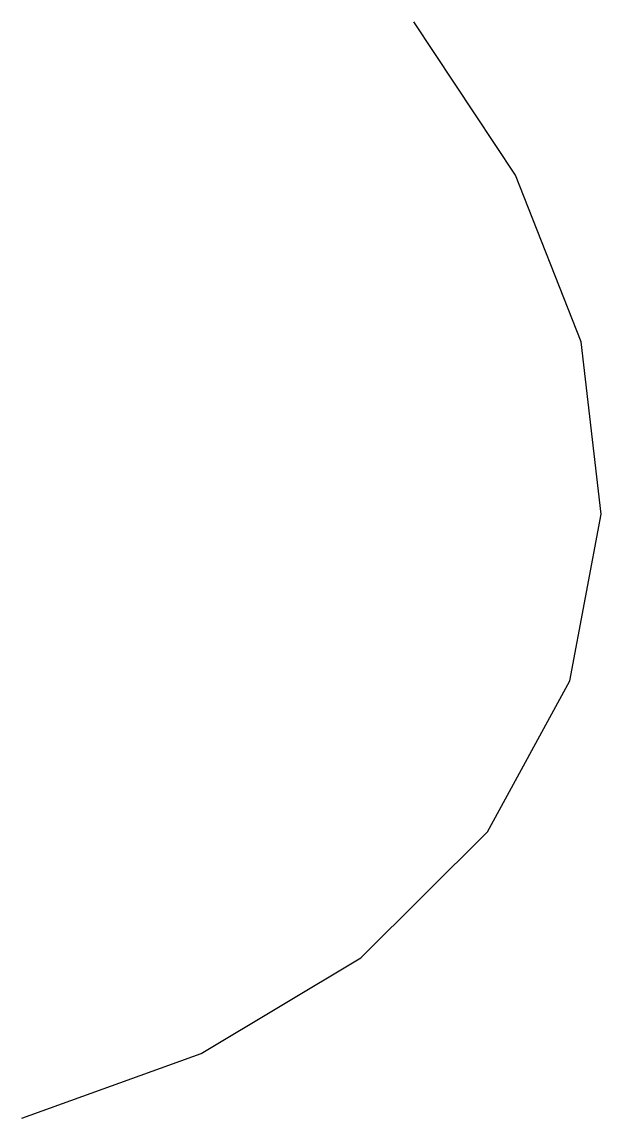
# Model space of a CAD drawing. Extents: x -1.56 to 3.04, y -4.35 to 4.35.
import ezdxf

# ---------------------------------------------------------------- set-up
doc = ezdxf.new("R2010")
doc.units = 0
doc.layers.add('s001-#def-active-grp', color=7, linetype='CONTINUOUS')

msp = doc.modelspace()

# ---------------------------------------------------------------- linework, layer by layer
at = {"layer": 's001-#def-active-grp', "color": 7, "linetype": 'CONTINUOUS', "lineweight": 30, "true_color": 0x000000}
msp.add_lwpolyline([(-1.5554, -4.3466), (-0.1325, -3.8343), (1.1341, -3.0745), (2.1389, -2.076), (2.7919, -0.8802), (3.0404, 0.4431), (2.8815, 1.8085), (2.3604, 3.1319), (1.5554, 4.3466)], dxfattribs=at)

doc.saveas('drawing.dxf')
